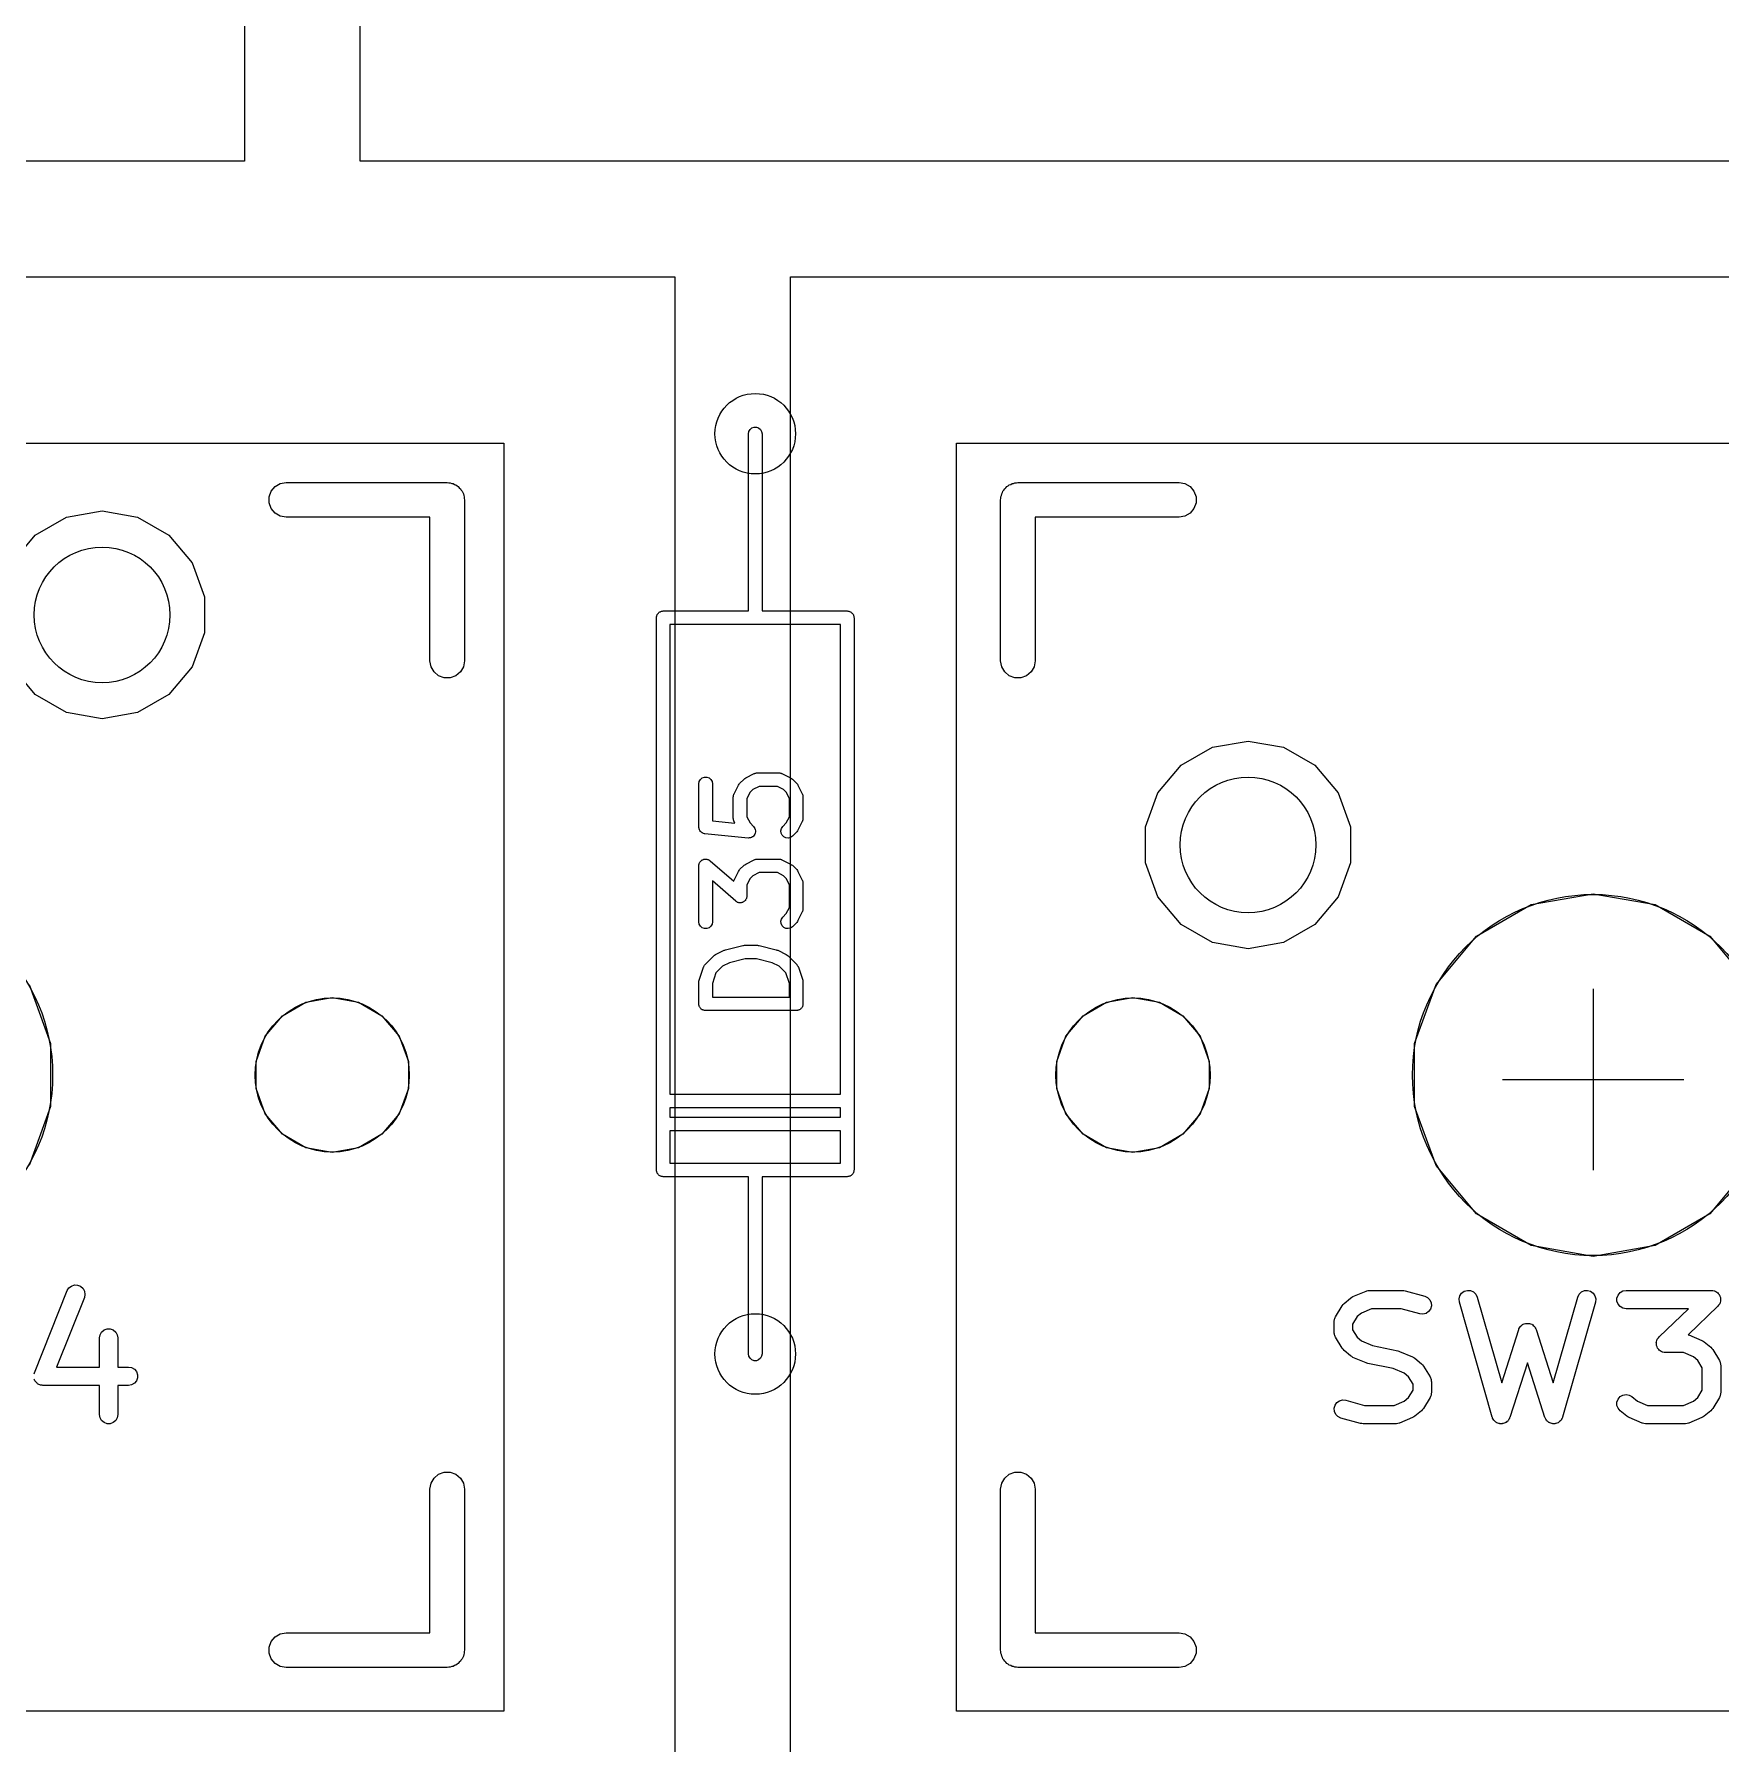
# Model space of a CAD drawing. Header units: millimetres. Extents: x 71 to 299, y 93 to 256.
# Drawn here: x 178.24 to 196.86, y 151.4 to 170.27 of the extents above; entities that cross this region are included whole.
import ezdxf

# ---------------------------------------------------------------- set-up
doc = ezdxf.new("R2010")
doc.units = ezdxf.units.MM
for name, color, linetype in [('BLACK', 7, 'Continuous'), ('PCB', 4, 'Continuous'), ('PCB_参照', 4, 'Continuous'), ('プレート', 6, 'Continuous'), ('物理キー', 7, 'Continuous')]:
    doc.layers.add(name, color=color, linetype=linetype)

# ---------------------------------------------------------------- blocks, each defined once
blk = doc.blocks.new('PCB詳細')
at = {"layer": 'BLACK'}
for p, q in [((121.925, -90.92), (121.93, -90.8943)), ((121.925, -92.19), (121.925, -90.92)), ((121.93, -90.8943), (121.943, -90.8718)), ((121.943, -90.8718), (121.962, -90.855)), ((121.962, -90.855), (121.987, -90.8461)), ((121.987, -90.8461), (122.013, -90.8461)), ((122.013, -90.8461), (122.037, -90.855)), ((122.037, -90.855), (122.057, -90.8718)), ((122.057, -90.8718), (122.07, -90.8943)), ((122.07, -90.8943), (122.075, -90.92)), ((122.075, -90.92), (122.075, -92.19)), ((116.657, -91.5547), (116.7, -91.5041)), ((116.7, -91.5041), (116.757, -91.471)), ((116.757, -91.471), (116.822, -91.4595)), ((116.822, -91.4595), (118.6, -91.4595)), ((118.6, -91.4595), (118.616, -91.4624)), ((118.616, -91.4624), (118.633, -91.4624)), ((118.633, -91.4624), (118.649, -91.4681)), ((118.649, -91.4681), (118.665, -91.471)), ((118.665, -91.471), (118.68, -91.4793)), ((118.68, -91.4793), (118.695, -91.485)), ((118.695, -91.485), (118.708, -91.4957)), ((118.708, -91.4957), (118.722, -91.5041)), ((118.722, -91.5041), (118.733, -91.5168)), ((118.733, -91.5168), (118.746, -91.5275)), ((118.746, -91.5275), (118.754, -91.542)), ((118.754, -91.542), (118.765, -91.5547)), ((124.735, -91.5547), (124.746, -91.542)), ((124.746, -91.542), (124.754, -91.5275)), ((124.754, -91.5275), (124.767, -91.5168)), ((124.767, -91.5168), (124.778, -91.5041)), ((124.778, -91.5041), (124.792, -91.4957)), ((124.792, -91.4957), (124.805, -91.485)), ((124.805, -91.485), (124.82, -91.4793)), ((124.82, -91.4793), (124.835, -91.471)), ((124.835, -91.471), (124.851, -91.4681)), ((124.851, -91.4681), (124.867, -91.4624)), ((124.867, -91.4624), (124.884, -91.4624)), ((124.884, -91.4624), (124.9, -91.4595)), ((124.9, -91.4595), (126.678, -91.4595)), ((126.678, -91.4595), (126.743, -91.471)), ((126.743, -91.471), (126.8, -91.5041)), ((126.8, -91.5041), (126.843, -91.5547)), ((116.634, -91.6169), (116.657, -91.5547)), ((116.634, -91.6831), (116.634, -91.6169)), ((116.657, -91.7452), (116.634, -91.6831)), ((118.765, -91.5547), (118.771, -91.5704)), ((118.771, -91.5704), (118.779, -91.5848)), ((118.779, -91.5848), (118.782, -91.6013)), ((118.782, -91.6013), (118.788, -91.6169)), ((118.788, -91.6169), (118.788, -91.6336)), ((118.788, -91.6336), (118.79, -91.65)), ((118.79, -91.65), (118.79, -93.428)), ((124.709, -91.65), (124.712, -91.6336)), ((124.709, -93.428), (124.709, -91.65)), ((124.712, -91.6169), (124.718, -91.6013)), ((124.712, -91.6336), (124.712, -91.6169)), ((124.718, -91.6013), (124.721, -91.5848)), ((124.721, -91.5848), (124.729, -91.5704)), ((124.729, -91.5704), (124.735, -91.5547)), ((126.843, -91.5547), (126.866, -91.6169)), ((126.866, -91.6831), (126.843, -91.7452)), ((126.866, -91.6169), (126.866, -91.6831)), ((114.052, -92.0411), (114.398, -91.8418)), ((114.398, -91.8418), (114.79, -91.7726)), ((114.79, -91.7726), (115.182, -91.8418)), ((115.182, -91.8418), (115.528, -92.0411)), ((116.7, -91.7959), (116.657, -91.7452)), ((116.757, -91.829), (116.7, -91.7959)), ((116.822, -91.8405), (116.757, -91.829)), ((118.409, -91.8405), (116.822, -91.8405)), ((118.409, -93.428), (118.409, -91.8405)), ((126.678, -91.8405), (125.09, -91.8405)), ((125.09, -91.8405), (125.09, -93.428)), ((126.743, -91.829), (126.678, -91.8405)), ((126.8, -91.7959), (126.743, -91.829)), ((126.843, -91.7452), (126.8, -91.7959)), ((113.796, -92.3463), (114.052, -92.0411)), ((115.528, -92.0411), (115.784, -92.3463)), ((121.925, -92.877), (121.925, -92.19)), ((122.075, -92.19), (122.075, -92.877)), ((115.784, -92.3463), (115.92, -92.7208)), ((115.92, -92.7208), (115.92, -93.1192)), ((120.909, -92.952), (120.91, -92.9455)), ((120.909, -99.048), (120.909, -92.952)), ((120.91, -92.939), (120.912, -92.9328)), ((120.91, -92.9455), (120.91, -92.939)), ((120.912, -92.9328), (120.914, -92.9263)), ((120.914, -92.9263), (120.917, -92.9207)), ((120.917, -92.9207), (120.919, -92.9145)), ((120.919, -92.9145), (120.923, -92.9095)), ((120.923, -92.9095), (120.927, -92.9038)), ((120.927, -92.9038), (120.932, -92.8996)), ((120.932, -92.8996), (120.936, -92.8945)), ((120.936, -92.8945), (120.941, -92.8913)), ((120.941, -92.8913), (120.947, -92.887)), ((120.947, -92.887), (120.953, -92.8848)), ((120.953, -92.8848), (120.958, -92.8815)), ((120.958, -92.8815), (120.965, -92.8804)), ((120.965, -92.8804), (120.971, -92.8781)), ((120.971, -92.8781), (120.978, -92.8781)), ((120.978, -92.8781), (120.984, -92.877)), ((120.984, -92.877), (121.925, -92.877)), ((122, -93.027), (121.059, -93.027)), ((121.059, -93.027), (121.059, -98.211)), ((122.941, -93.027), (122, -93.027)), ((122.075, -92.877), (123.016, -92.877)), ((122.941, -98.211), (122.941, -93.027)), ((123.016, -92.877), (123.022, -92.8781)), ((123.022, -92.8781), (123.029, -92.8781)), ((123.029, -92.8781), (123.035, -92.8804)), ((123.035, -92.8804), (123.042, -92.8815)), ((123.042, -92.8815), (123.047, -92.8848)), ((123.047, -92.8848), (123.053, -92.887)), ((123.053, -92.887), (123.059, -92.8913)), ((123.059, -92.8913), (123.064, -92.8945)), ((123.064, -92.8945), (123.068, -92.8996)), ((123.068, -92.8996), (123.073, -92.9038)), ((123.073, -92.9038), (123.077, -92.9095)), ((123.077, -92.9095), (123.081, -92.9145)), ((123.081, -92.9145), (123.083, -92.9207)), ((123.083, -92.9207), (123.086, -92.9263)), ((123.086, -92.9263), (123.088, -92.9328)), ((123.088, -92.9328), (123.09, -92.939)), ((123.09, -92.939), (123.09, -92.9455)), ((123.09, -92.9455), (123.091, -92.952)), ((123.091, -92.952), (123.091, -99.048)), ((115.92, -93.1192), (115.784, -93.4937)), ((118.421, -93.4932), (118.409, -93.428)), ((118.79, -93.428), (118.779, -93.4932)), ((124.721, -93.4932), (124.709, -93.428)), ((125.09, -93.428), (125.079, -93.4932)), ((114.052, -93.7989), (113.796, -93.4937)), ((115.784, -93.4937), (115.528, -93.7989)), ((118.454, -93.5505), (118.421, -93.4932)), ((118.505, -93.593), (118.454, -93.5505)), ((118.567, -93.6156), (118.505, -93.593)), ((118.633, -93.6156), (118.567, -93.6156)), ((118.695, -93.593), (118.633, -93.6156)), ((118.746, -93.5505), (118.695, -93.593)), ((118.779, -93.4932), (118.746, -93.5505)), ((124.754, -93.5505), (124.721, -93.4932)), ((124.805, -93.593), (124.754, -93.5505)), ((124.867, -93.6156), (124.805, -93.593)), ((124.933, -93.6156), (124.867, -93.6156)), ((124.995, -93.593), (124.933, -93.6156)), ((125.046, -93.5505), (124.995, -93.593)), ((125.079, -93.4932), (125.046, -93.5505)), ((114.398, -93.9982), (114.052, -93.7989)), ((115.528, -93.7989), (115.182, -93.9982)), ((114.79, -94.0674), (114.398, -93.9982)), ((115.182, -93.9982), (114.79, -94.0674)), ((127.048, -94.3818), (127.44, -94.3126)), ((127.44, -94.3126), (127.832, -94.3818)), ((126.702, -94.5811), (127.048, -94.3818)), ((127.832, -94.3818), (128.178, -94.5811)), ((121.382, -94.7601), (121.395, -94.7375)), ((121.395, -94.7375), (121.415, -94.7208)), ((121.415, -94.7208), (121.439, -94.7119)), ((121.439, -94.7119), (121.465, -94.7119)), ((121.465, -94.7119), (121.49, -94.7208)), ((121.49, -94.7208), (121.51, -94.7375)), ((121.51, -94.7375), (121.523, -94.7601)), ((121.828, -94.7803), (121.876, -94.7327)), ((121.876, -94.7327), (121.885, -94.7258)), ((121.885, -94.7258), (121.895, -94.7186)), ((121.895, -94.7186), (121.99, -94.671)), ((121.99, -94.671), (121.994, -94.6698)), ((121.994, -94.6698), (121.998, -94.6676)), ((121.998, -94.6676), (122.007, -94.6661)), ((122.007, -94.6661), (122.015, -94.6636)), ((122.015, -94.6636), (122.02, -94.6638)), ((122.02, -94.6638), (122.024, -94.6631)), ((122.024, -94.6631), (122.262, -94.6631)), ((122.262, -94.6631), (122.266, -94.6638)), ((122.266, -94.6638), (122.27, -94.6636)), ((122.27, -94.6636), (122.279, -94.6661)), ((122.279, -94.6661), (122.288, -94.6676)), ((122.288, -94.6676), (122.291, -94.6698)), ((122.291, -94.6698), (122.295, -94.671)), ((122.295, -94.671), (122.391, -94.7186)), ((122.391, -94.7186), (122.4, -94.7258)), ((122.4, -94.7258), (122.41, -94.7327)), ((122.41, -94.7327), (122.458, -94.7803)), ((126.446, -94.8863), (126.702, -94.5811)), ((128.178, -94.5811), (128.434, -94.8863)), ((121.377, -94.7857), (121.382, -94.7601)), ((121.377, -95.2619), (121.377, -94.7857)), ((121.523, -94.7601), (121.527, -94.7857)), ((121.527, -94.7857), (121.527, -95.194)), ((121.758, -94.9286), (121.759, -94.9243)), ((121.758, -95.1667), (121.758, -94.9286)), ((121.759, -94.92), (121.761, -94.9116)), ((121.759, -94.9243), (121.759, -94.92)), ((121.761, -94.9116), (121.763, -94.9029)), ((121.763, -94.9029), (121.765, -94.8992)), ((121.765, -94.8992), (121.766, -94.895)), ((121.766, -94.895), (121.814, -94.7998)), ((121.814, -94.7998), (121.821, -94.7901)), ((121.821, -94.7901), (121.828, -94.7803)), ((121.943, -94.8778), (121.908, -94.9463)), ((121.973, -94.8474), (121.943, -94.8778)), ((122.042, -94.8131), (121.973, -94.8474)), ((122.244, -94.8131), (122.042, -94.8131)), ((122.313, -94.8474), (122.244, -94.8131)), ((122.343, -94.8778), (122.313, -94.8474)), ((122.377, -94.9463), (122.343, -94.8778)), ((122.458, -94.7803), (122.465, -94.7901)), ((122.465, -94.7901), (122.472, -94.7998)), ((122.472, -94.7998), (122.519, -94.895)), ((122.519, -94.895), (122.521, -94.8992)), ((122.521, -94.8992), (122.523, -94.9029)), ((122.523, -94.9029), (122.524, -94.9116)), ((122.524, -94.9116), (122.527, -94.92)), ((122.527, -94.92), (122.527, -94.9243)), ((122.527, -94.9243), (122.527, -94.9286)), ((122.527, -94.9286), (122.527, -95.1667)), ((126.31, -95.2608), (126.446, -94.8863)), ((128.434, -94.8863), (128.57, -95.2608)), ((121.908, -94.9463), (121.908, -95.149)), ((122.377, -95.149), (122.377, -94.9463)), ((121.378, -95.2647), (121.377, -95.2619)), ((121.378, -95.2675), (121.378, -95.2647)), ((121.38, -95.2775), (121.378, -95.2675)), ((121.382, -95.2876), (121.38, -95.2775)), ((121.383, -95.29), (121.382, -95.2876)), ((121.384, -95.2928), (121.383, -95.29)), ((121.39, -95.3012), (121.384, -95.2928)), ((121.395, -95.3101), (121.39, -95.3012)), ((121.397, -95.3119), (121.395, -95.3101)), ((121.399, -95.3143), (121.397, -95.3119)), ((121.407, -95.3203), (121.399, -95.3143)), ((121.527, -95.194), (121.776, -95.2188)), ((121.759, -95.1709), (121.758, -95.1667)), ((121.759, -95.1752), (121.759, -95.1709)), ((121.761, -95.1837), (121.759, -95.1752)), ((121.763, -95.1923), (121.761, -95.1837)), ((121.765, -95.1961), (121.763, -95.1923)), ((121.766, -95.2002), (121.765, -95.1961)), ((121.776, -95.2188), (121.766, -95.2002)), ((121.908, -95.149), (121.943, -95.2175)), ((121.943, -95.2175), (121.982, -95.2565)), ((121.982, -95.2565), (121.982, -95.2569)), ((121.982, -95.2569), (121.982, -95.2572)), ((121.982, -95.2572), (121.989, -95.2676)), ((121.989, -95.2676), (121.997, -95.2778)), ((121.997, -95.2778), (121.997, -95.2783)), ((121.997, -95.2783), (121.997, -95.2787)), ((121.997, -95.2787), (122, -95.2909)), ((122, -95.2909), (122.003, -95.303)), ((122.002, -95.3165), (122.001, -95.3289)), ((122.003, -95.3039), (122.002, -95.3165)), ((122.003, -95.303), (122.003, -95.3035)), ((122.003, -95.3035), (122.003, -95.3039)), ((122.282, -95.303), (122.289, -95.2778)), ((122.285, -95.3289), (122.282, -95.303)), ((122.289, -95.2778), (122.304, -95.2565)), ((122.304, -95.2565), (122.343, -95.2175)), ((122.343, -95.2175), (122.377, -95.149)), ((122.458, -95.3149), (122.41, -95.3626)), ((122.465, -95.3051), (122.458, -95.3149)), ((122.472, -95.2954), (122.465, -95.3051)), ((122.519, -95.2002), (122.472, -95.2954)), ((122.521, -95.1961), (122.519, -95.2002)), ((122.523, -95.1923), (122.521, -95.1961)), ((122.524, -95.1837), (122.523, -95.1923)), ((122.527, -95.1752), (122.524, -95.1837)), ((122.527, -95.1667), (122.527, -95.1709)), ((122.527, -95.1709), (122.527, -95.1752)), ((126.31, -95.6592), (126.31, -95.2608)), ((128.57, -95.2608), (128.57, -95.6592)), ((121.415, -95.3269), (121.407, -95.3203)), ((121.418, -95.3278), (121.415, -95.3269)), ((121.42, -95.3295), (121.418, -95.3278)), ((121.43, -95.3323), (121.42, -95.3295)), ((121.439, -95.3358), (121.43, -95.3323)), ((121.442, -95.3358), (121.439, -95.3358)), ((121.445, -95.3365), (121.442, -95.3358)), ((121.921, -95.3842), (121.445, -95.3365)), ((121.922, -95.3841), (121.921, -95.3842)), ((121.934, -95.3831), (121.922, -95.3842)), ((121.922, -95.3842), (121.922, -95.3841)), ((121.947, -95.3822), (121.934, -95.3831)), ((121.948, -95.382), (121.947, -95.3822)), ((121.959, -95.3767), (121.948, -95.382)), ((121.948, -95.382), (121.948, -95.382)), ((121.971, -95.3715), (121.959, -95.3767)), ((121.972, -95.371), (121.971, -95.3712)), ((121.971, -95.3712), (121.971, -95.3715)), ((121.98, -95.3621), (121.972, -95.371)), ((121.989, -95.3533), (121.98, -95.3621)), ((121.99, -95.3529), (121.989, -95.3533)), ((121.995, -95.3412), (121.99, -95.3525)), ((121.99, -95.3525), (121.99, -95.3529)), ((122.001, -95.3298), (121.995, -95.3412)), ((122.001, -95.3289), (122.001, -95.3294)), ((122.001, -95.3294), (122.001, -95.3298)), ((122.296, -95.3525), (122.285, -95.3289)), ((122.314, -95.371), (122.296, -95.3525)), ((122.338, -95.382), (122.314, -95.371)), ((122.364, -95.3842), (122.338, -95.382)), ((122.389, -95.3775), (122.364, -95.3842)), ((122.41, -95.3626), (122.389, -95.3775)), ((121.377, -95.6905), (121.379, -95.6833)), ((121.377, -96.3095), (121.377, -95.6905)), ((121.379, -95.6759), (121.381, -95.6705)), ((121.379, -95.6833), (121.379, -95.6759)), ((121.381, -95.6705), (121.382, -95.6648)), ((121.382, -95.6648), (121.386, -95.6585)), ((121.386, -95.6585), (121.388, -95.6516)), ((121.388, -95.6516), (121.392, -95.6473)), ((121.392, -95.6473), (121.395, -95.6423)), ((121.395, -95.6423), (121.401, -95.6376)), ((121.401, -95.6376), (121.405, -95.632)), ((121.405, -95.632), (121.41, -95.6292)), ((121.41, -95.6292), (121.415, -95.6255)), ((121.415, -95.6255), (121.422, -95.623)), ((121.422, -95.623), (121.428, -95.6195)), ((121.428, -95.6195), (121.434, -95.6186)), ((121.434, -95.6186), (121.439, -95.6166)), ((121.439, -95.6166), (121.447, -95.6166)), ((121.447, -95.6166), (121.454, -95.6155)), ((121.454, -95.6155), (121.46, -95.6166)), ((121.46, -95.6166), (121.465, -95.6166)), ((121.465, -95.6166), (121.472, -95.6191)), ((121.472, -95.6191), (121.479, -95.6205)), ((121.479, -95.6205), (121.484, -95.6235)), ((121.484, -95.6235), (121.49, -95.6255)), ((121.49, -95.6255), (121.495, -95.6302)), ((121.495, -95.6302), (121.502, -95.634)), ((121.502, -95.634), (121.762, -95.8615)), ((121.828, -95.7327), (121.876, -95.6851)), ((121.876, -95.6851), (121.885, -95.6782)), ((121.885, -95.6782), (121.895, -95.671)), ((121.895, -95.671), (121.99, -95.6234)), ((121.99, -95.6234), (121.994, -95.6222)), ((121.994, -95.6222), (121.998, -95.62)), ((121.998, -95.62), (122.007, -95.6185)), ((122.007, -95.6185), (122.015, -95.616)), ((122.015, -95.616), (122.02, -95.6162)), ((122.02, -95.6162), (122.024, -95.6155)), ((122.024, -95.6155), (122.262, -95.6155)), ((122.262, -95.6155), (122.266, -95.6162)), ((122.266, -95.6162), (122.27, -95.616)), ((122.27, -95.616), (122.279, -95.6185)), ((122.279, -95.6185), (122.288, -95.62)), ((122.288, -95.62), (122.291, -95.6222)), ((122.291, -95.6222), (122.295, -95.6234)), ((122.295, -95.6234), (122.391, -95.671)), ((122.391, -95.671), (122.4, -95.6782)), ((122.4, -95.6782), (122.41, -95.6851)), ((122.41, -95.6851), (122.458, -95.7327)), ((126.446, -96.0337), (126.31, -95.6592)), ((128.57, -95.6592), (128.434, -96.0337)), ((121.784, -96.0803), (121.527, -95.8558)), ((121.527, -95.8558), (121.527, -96.3095)), ((121.762, -95.8615), (121.763, -95.8553)), ((121.763, -95.8553), (121.765, -95.8516)), ((121.765, -95.8516), (121.766, -95.8474)), ((121.766, -95.8474), (121.814, -95.7522)), ((121.814, -95.7522), (121.821, -95.7425)), ((121.821, -95.7425), (121.828, -95.7327)), ((121.943, -95.8301), (121.908, -95.8987)), ((121.973, -95.7997), (121.943, -95.8301)), ((122.042, -95.7655), (121.973, -95.7997)), ((122.244, -95.7655), (122.042, -95.7655)), ((122.313, -95.7997), (122.244, -95.7655)), ((122.343, -95.8301), (122.313, -95.7997)), ((122.377, -95.8987), (122.343, -95.8301)), ((122.458, -95.7327), (122.465, -95.7425)), ((122.465, -95.7425), (122.472, -95.7522)), ((122.472, -95.7522), (122.519, -95.8474)), ((122.519, -95.8474), (122.521, -95.8516)), ((122.521, -95.8516), (122.523, -95.8553)), ((122.523, -95.8553), (122.524, -95.864)), ((122.524, -95.864), (122.527, -95.8724)), ((122.527, -95.8724), (122.527, -95.8767)), ((122.527, -95.8767), (122.527, -95.881)), ((122.527, -95.881), (122.527, -96.1667)), ((121.891, -96.072), (121.885, -96.0767)), ((121.894, -96.067), (121.891, -96.072)), ((121.897, -96.0626), (121.894, -96.067)), ((121.9, -96.0558), (121.897, -96.0626)), ((121.904, -96.0495), (121.9, -96.0558)), ((121.905, -96.0438), (121.904, -96.0495)), ((121.907, -96.0384), (121.905, -96.0438)), ((121.908, -96.0238), (121.907, -96.031)), ((121.907, -96.031), (121.907, -96.0384)), ((121.908, -95.8987), (121.908, -96.0238)), ((122.377, -96.149), (122.377, -95.8987)), ((126.702, -96.3389), (126.446, -96.0337)), ((128.434, -96.0337), (128.178, -96.3389)), ((130.565, -96.1192), (131.25, -95.9985)), ((131.25, -95.9985), (131.935, -96.1192)), ((121.79, -96.084), (121.784, -96.0803)), ((121.796, -96.0888), (121.79, -96.084)), ((121.801, -96.0907), (121.796, -96.0888)), ((121.806, -96.0937), (121.801, -96.0907)), ((121.813, -96.0952), (121.806, -96.0937)), ((121.82, -96.0977), (121.813, -96.0952)), ((121.826, -96.0977), (121.82, -96.0977)), ((121.832, -96.0988), (121.826, -96.0977)), ((121.839, -96.0977), (121.832, -96.0988)), ((121.846, -96.0977), (121.839, -96.0977)), ((121.852, -96.0957), (121.846, -96.0977)), ((121.858, -96.0948), (121.852, -96.0957)), ((121.864, -96.0913), (121.858, -96.0948)), ((121.871, -96.0888), (121.864, -96.0913)), ((121.875, -96.085), (121.871, -96.0888)), ((121.88, -96.0823), (121.875, -96.085)), ((121.885, -96.0767), (121.88, -96.0823)), ((122.289, -96.2778), (122.304, -96.2565)), ((122.304, -96.2565), (122.343, -96.2175)), ((122.343, -96.2175), (122.377, -96.149)), ((122.519, -96.2002), (122.472, -96.2954)), ((122.521, -96.1961), (122.519, -96.2002)), ((122.523, -96.1923), (122.521, -96.1961)), ((122.524, -96.1837), (122.523, -96.1923)), ((122.527, -96.1752), (122.524, -96.1837)), ((122.527, -96.1667), (122.527, -96.1709)), ((122.527, -96.1709), (122.527, -96.1752)), ((129.963, -96.4667), (130.565, -96.1192)), ((131.935, -96.1192), (132.537, -96.4667)), ((121.382, -96.3352), (121.377, -96.3095)), ((121.395, -96.3577), (121.382, -96.3352)), ((121.415, -96.3745), (121.395, -96.3577)), ((121.439, -96.3834), (121.415, -96.3745)), ((121.465, -96.3834), (121.439, -96.3834)), ((121.49, -96.3745), (121.465, -96.3834)), ((121.51, -96.3577), (121.49, -96.3745)), ((121.523, -96.3352), (121.51, -96.3577)), ((121.527, -96.3095), (121.523, -96.3352)), ((122.282, -96.303), (122.289, -96.2778)), ((122.285, -96.3289), (122.282, -96.303)), ((122.296, -96.3525), (122.285, -96.3289)), ((122.314, -96.371), (122.296, -96.3525)), ((122.338, -96.382), (122.314, -96.371)), ((122.364, -96.3842), (122.338, -96.382)), ((122.389, -96.3775), (122.364, -96.3842)), ((122.41, -96.3626), (122.389, -96.3775)), ((122.458, -96.3149), (122.41, -96.3626)), ((122.465, -96.3051), (122.458, -96.3149)), ((122.472, -96.2954), (122.465, -96.3051)), ((127.048, -96.5382), (126.702, -96.3389)), ((128.178, -96.3389), (127.832, -96.5382)), ((121.562, -96.671), (121.657, -96.6234)), ((121.657, -96.6234), (121.665, -96.6211)), ((121.665, -96.6211), (121.672, -96.6177)), ((121.672, -96.6177), (121.863, -96.5701)), ((121.863, -96.5701), (121.872, -96.5694)), ((121.872, -96.5694), (121.881, -96.5679)), ((121.881, -96.5679), (122.024, -96.5679)), ((122.024, -96.5679), (122.033, -96.5694)), ((122.033, -96.5694), (122.042, -96.5701)), ((122.042, -96.5701), (122.232, -96.6177)), ((122.232, -96.6177), (122.24, -96.6211)), ((122.24, -96.6211), (122.248, -96.6234)), ((122.248, -96.6234), (122.343, -96.671)), ((127.44, -96.6074), (127.048, -96.5382)), ((127.832, -96.5382), (127.44, -96.6074)), ((129.517, -96.9992), (129.963, -96.4667)), ((132.537, -96.4667), (132.983, -96.9992)), ((121.381, -96.9525), (121.429, -96.8096)), ((121.429, -96.8096), (121.431, -96.8058)), ((121.431, -96.8058), (121.432, -96.8016)), ((121.432, -96.8016), (121.437, -96.7944)), ((121.437, -96.7944), (121.441, -96.7867)), ((121.441, -96.7867), (121.444, -96.7838)), ((121.444, -96.7838), (121.447, -96.7803)), ((121.447, -96.7803), (121.542, -96.6851)), ((121.542, -96.6851), (121.552, -96.6782)), ((121.552, -96.6782), (121.562, -96.671)), ((121.64, -96.7997), (121.566, -96.8738)), ((121.717, -96.7612), (121.64, -96.7997)), ((121.89, -96.7179), (121.717, -96.7612)), ((122.015, -96.7179), (121.89, -96.7179)), ((122.188, -96.7612), (122.015, -96.7179)), ((122.265, -96.7997), (122.188, -96.7612)), ((122.339, -96.8738), (122.265, -96.7997)), ((122.343, -96.671), (122.353, -96.6782)), ((122.353, -96.6782), (122.363, -96.6851)), ((122.363, -96.6851), (122.458, -96.7803)), ((122.458, -96.7803), (122.46, -96.7838)), ((122.46, -96.7838), (122.464, -96.7867)), ((122.464, -96.7867), (122.468, -96.7944)), ((122.468, -96.7944), (122.473, -96.8016)), ((122.473, -96.8016), (122.474, -96.8058)), ((122.474, -96.8058), (122.476, -96.8096)), ((122.476, -96.8096), (122.524, -96.9525)), ((113.983, -96.9992), (114.221, -97.6524)), ((121.377, -96.9762), (121.379, -96.9643)), ((121.377, -97.2143), (121.377, -96.9762)), ((121.379, -96.9643), (121.381, -96.9525)), ((121.566, -96.8738), (121.527, -96.9884)), ((121.527, -96.9884), (121.527, -97.1393)), ((122.377, -96.9884), (122.339, -96.8738)), ((122.377, -97.1393), (122.377, -96.9884)), ((122.524, -96.9525), (122.525, -96.9643)), ((122.525, -96.9643), (122.527, -96.9762)), ((122.527, -96.9762), (122.527, -97.2143)), ((129.279, -97.6524), (129.517, -96.9992)), ((116.781, -97.3457), (117.038, -97.1974)), ((117.038, -97.1974), (117.33, -97.1458)), ((117.33, -97.1458), (117.622, -97.1974)), ((117.622, -97.1974), (117.879, -97.3457)), ((121.527, -97.1393), (122.377, -97.1393)), ((125.621, -97.3457), (125.878, -97.1974)), ((125.878, -97.1974), (126.17, -97.1458)), ((126.17, -97.1458), (126.462, -97.1974)), ((126.462, -97.1974), (126.719, -97.3457)), ((116.59, -97.5729), (116.781, -97.3457)), ((117.879, -97.3457), (118.07, -97.5729)), ((121.379, -97.2207), (121.377, -97.2143)), ((121.379, -97.2273), (121.379, -97.2207)), ((121.381, -97.2335), (121.379, -97.2273)), ((121.382, -97.2399), (121.381, -97.2335)), ((121.385, -97.2456), (121.382, -97.2399)), ((121.387, -97.2518), (121.385, -97.2456)), ((121.392, -97.2568), (121.387, -97.2518)), ((121.395, -97.2625), (121.392, -97.2568)), ((121.4, -97.2667), (121.395, -97.2625)), ((121.404, -97.2717), (121.4, -97.2667)), ((121.41, -97.275), (121.404, -97.2717)), ((121.415, -97.2792), (121.41, -97.275)), ((121.421, -97.2815), (121.415, -97.2792)), ((121.427, -97.2848), (121.421, -97.2815)), ((121.433, -97.2859), (121.427, -97.2848)), ((121.439, -97.2881), (121.433, -97.2859)), ((121.446, -97.2881), (121.439, -97.2881)), ((121.452, -97.2893), (121.446, -97.2881)), ((122.452, -97.2893), (121.452, -97.2893)), ((122.459, -97.2881), (122.452, -97.2893)), ((122.465, -97.2881), (122.459, -97.2881)), ((122.472, -97.2859), (122.465, -97.2881)), ((122.478, -97.2848), (122.472, -97.2859)), ((122.484, -97.2815), (122.478, -97.2848)), ((122.49, -97.2792), (122.484, -97.2815)), ((122.495, -97.275), (122.49, -97.2792)), ((122.501, -97.2717), (122.495, -97.275)), ((122.505, -97.2667), (122.501, -97.2717)), ((122.51, -97.2625), (122.505, -97.2667)), ((122.513, -97.2568), (122.51, -97.2625)), ((122.517, -97.2518), (122.513, -97.2568)), ((122.52, -97.2456), (122.517, -97.2518)), ((122.523, -97.2399), (122.52, -97.2456)), ((122.524, -97.2335), (122.523, -97.2399)), ((122.526, -97.2273), (122.524, -97.2335)), ((122.527, -97.2143), (122.526, -97.2207)), ((122.526, -97.2207), (122.526, -97.2273)), ((125.43, -97.5729), (125.621, -97.3457)), ((126.719, -97.3457), (126.91, -97.5729)), ((116.489, -97.8517), (116.59, -97.5729)), ((118.07, -97.5729), (118.171, -97.8517)), ((125.329, -97.8517), (125.43, -97.5729)), ((126.91, -97.5729), (127.011, -97.8517)), ((114.221, -97.6524), (114.221, -98.3476)), ((129.279, -98.3476), (129.279, -97.6524)), ((116.489, -98.1483), (116.489, -97.8517)), ((118.171, -97.8517), (118.171, -98.1483)), ((125.329, -98.1483), (125.329, -97.8517)), ((127.011, -97.8517), (127.011, -98.1483)), ((116.59, -98.4271), (116.489, -98.1483)), ((118.171, -98.1483), (118.07, -98.4271)), ((125.43, -98.4271), (125.329, -98.1483)), ((127.011, -98.1483), (126.91, -98.4271)), ((121.059, -98.211), (122.941, -98.211)), ((114.221, -98.3476), (113.983, -99.0008)), ((116.781, -98.6543), (116.59, -98.4271)), ((118.07, -98.4271), (117.879, -98.6543)), ((121.059, -98.361), (121.059, -98.465)), ((122.941, -98.361), (121.059, -98.361)), ((121.059, -98.465), (122.941, -98.465)), ((122.941, -98.465), (122.941, -98.361)), ((125.621, -98.6543), (125.43, -98.4271)), ((126.91, -98.4271), (126.719, -98.6543)), ((129.517, -99.0008), (129.279, -98.3476)), ((117.038, -98.8026), (116.781, -98.6543)), ((117.879, -98.6543), (117.622, -98.8026)), ((122.941, -98.615), (121.059, -98.615)), ((121.059, -98.615), (121.059, -98.973)), ((122.941, -98.973), (122.941, -98.615)), ((125.878, -98.8026), (125.621, -98.6543)), ((126.719, -98.6543), (126.462, -98.8026)), ((117.33, -98.8541), (117.038, -98.8026)), ((117.622, -98.8026), (117.33, -98.8541)), ((126.17, -98.8541), (125.878, -98.8026)), ((126.462, -98.8026), (126.17, -98.8541)), ((120.91, -99.0545), (120.909, -99.048)), ((120.91, -99.061), (120.91, -99.0545)), ((120.912, -99.0672), (120.91, -99.061)), ((120.914, -99.0737), (120.912, -99.0672)), ((120.917, -99.0793), (120.914, -99.0737)), ((120.919, -99.0855), (120.917, -99.0793)), ((120.923, -99.0905), (120.919, -99.0855)), ((120.927, -99.0962), (120.923, -99.0905)), ((121.059, -98.973), (122, -98.973)), ((122, -98.973), (122.941, -98.973)), ((123.077, -99.0905), (123.073, -99.0962)), ((123.081, -99.0855), (123.077, -99.0905)), ((123.083, -99.0793), (123.081, -99.0855)), ((123.086, -99.0737), (123.083, -99.0793)), ((123.088, -99.0672), (123.086, -99.0737)), ((123.09, -99.061), (123.088, -99.0672)), ((123.091, -99.048), (123.09, -99.0545)), ((123.09, -99.0545), (123.09, -99.061)), ((129.963, -99.5332), (129.517, -99.0008)), ((132.983, -99.0008), (132.537, -99.5332)), ((120.932, -99.1004), (120.927, -99.0962)), ((120.936, -99.1055), (120.932, -99.1004)), ((120.941, -99.1087), (120.936, -99.1055)), ((120.947, -99.113), (120.941, -99.1087)), ((120.953, -99.1152), (120.947, -99.113)), ((120.958, -99.1185), (120.953, -99.1152)), ((120.965, -99.1196), (120.958, -99.1185)), ((120.971, -99.1219), (120.965, -99.1196)), ((120.978, -99.1219), (120.971, -99.1219)), ((120.984, -99.123), (120.978, -99.1219)), ((121.925, -99.123), (120.984, -99.123)), ((121.925, -99.81), (121.925, -99.123)), ((123.016, -99.123), (122.075, -99.123)), ((122.075, -99.123), (122.075, -99.81)), ((123.022, -99.1219), (123.016, -99.123)), ((123.029, -99.1219), (123.022, -99.1219)), ((123.035, -99.1196), (123.029, -99.1219)), ((123.042, -99.1185), (123.035, -99.1196)), ((123.047, -99.1152), (123.042, -99.1185)), ((123.053, -99.113), (123.047, -99.1152)), ((123.059, -99.1087), (123.053, -99.113)), ((123.064, -99.1055), (123.059, -99.1087)), ((123.068, -99.1004), (123.064, -99.1055)), ((123.073, -99.0962), (123.068, -99.1004)), ((130.565, -99.8808), (129.963, -99.5332)), ((132.537, -99.5332), (131.935, -99.8808)), ((121.925, -101.08), (121.925, -99.81)), ((122.075, -99.81), (122.075, -101.08)), ((131.25, -100.002), (130.565, -99.8808)), ((131.935, -99.8808), (131.25, -100.002)), ((114.043, -101.288), (114.405, -100.381)), ((114.405, -100.381), (114.424, -100.351)), ((114.424, -100.351), (114.452, -100.33)), ((114.452, -100.33), (114.485, -100.318)), ((114.485, -100.318), (114.52, -100.32)), ((114.52, -100.32), (114.553, -100.333)), ((114.553, -100.333), (114.58, -100.356)), ((114.58, -100.356), (114.596, -100.387)), ((114.596, -100.387), (114.601, -100.422)), ((128.598, -100.446), (128.743, -100.386)), ((128.743, -100.386), (128.746, -100.385)), ((128.746, -100.385), (128.748, -100.384)), ((128.748, -100.384), (128.763, -100.381)), ((128.763, -100.381), (128.778, -100.378)), ((128.778, -100.378), (128.78, -100.378)), ((128.78, -100.378), (128.783, -100.378)), ((128.783, -100.378), (129.145, -100.378)), ((129.145, -100.378), (129.159, -100.38)), ((129.159, -100.38), (129.173, -100.382)), ((129.173, -100.382), (129.39, -100.442)), ((129.778, -100.438), (129.798, -100.409)), ((129.798, -100.409), (129.827, -100.388)), ((129.827, -100.388), (129.861, -100.378)), ((129.861, -100.378), (129.896, -100.381)), ((129.896, -100.381), (129.928, -100.395)), ((129.928, -100.395), (129.953, -100.42)), ((131.095, -100.42), (131.121, -100.395)), ((131.121, -100.395), (131.153, -100.381)), ((131.153, -100.381), (131.188, -100.378)), ((131.188, -100.378), (131.222, -100.388)), ((131.222, -100.388), (131.25, -100.409)), ((131.25, -100.409), (131.27, -100.438)), ((131.525, -100.429), (131.548, -100.402)), ((131.548, -100.402), (131.578, -100.384)), ((131.578, -100.384), (131.613, -100.378)), ((131.613, -100.378), (132.556, -100.378)), ((132.556, -100.378), (132.571, -100.38)), ((132.571, -100.38), (132.585, -100.382)), ((132.585, -100.382), (132.588, -100.383)), ((132.588, -100.383), (132.591, -100.384)), ((132.591, -100.384), (132.604, -100.391)), ((132.604, -100.391), (132.617, -100.398)), ((132.617, -100.398), (132.619, -100.4)), ((132.619, -100.4), (132.622, -100.402)), ((132.622, -100.402), (132.631, -100.413)), ((132.631, -100.413), (132.641, -100.423)), ((114.594, -100.457), (114.287, -101.225)), ((114.601, -100.422), (114.594, -100.457)), ((128.405, -100.669), (128.478, -100.548)), ((128.478, -100.548), (128.489, -100.535)), ((128.489, -100.535), (128.5, -100.522)), ((128.5, -100.522), (128.572, -100.462)), ((128.572, -100.462), (128.586, -100.454)), ((128.586, -100.454), (128.598, -100.446)), ((128.803, -100.581), (128.691, -100.628)), ((129.132, -100.581), (128.803, -100.581)), ((129.336, -100.638), (129.132, -100.581)), ((129.39, -100.442), (129.422, -100.457)), ((129.422, -100.457), (129.447, -100.482)), ((129.455, -100.584), (129.434, -100.612)), ((129.447, -100.482), (129.462, -100.515)), ((129.464, -100.55), (129.455, -100.584)), ((129.462, -100.515), (129.464, -100.55)), ((129.77, -100.472), (129.778, -100.438)), ((129.773, -100.507), (129.77, -100.472)), ((130.136, -101.777), (129.773, -100.507)), ((129.953, -100.42), (129.969, -100.452)), ((129.969, -100.452), (130.24, -101.399)), ((130.809, -101.399), (131.08, -100.452)), ((131.275, -100.507), (130.912, -101.777)), ((131.08, -100.452), (131.095, -100.42)), ((131.27, -100.438), (131.279, -100.472)), ((131.279, -100.472), (131.275, -100.507)), ((131.513, -100.462), (131.525, -100.429)), ((131.513, -100.497), (131.513, -100.462)), ((131.525, -100.53), (131.513, -100.497)), ((131.548, -100.557), (131.525, -100.53)), ((131.578, -100.575), (131.548, -100.557)), ((131.613, -100.581), (131.578, -100.575)), ((132.302, -100.581), (131.613, -100.581)), ((131.978, -100.89), (132.302, -100.581)), ((132.626, -100.553), (132.297, -100.867)), ((132.635, -100.541), (132.626, -100.553)), ((132.644, -100.53), (132.635, -100.541)), ((132.641, -100.423), (132.642, -100.426)), ((132.642, -100.426), (132.644, -100.429)), ((132.644, -100.429), (132.649, -100.442)), ((132.645, -100.527), (132.644, -100.53)), ((132.647, -100.525), (132.645, -100.527)), ((132.651, -100.511), (132.647, -100.525)), ((132.649, -100.442), (132.655, -100.456)), ((132.656, -100.497), (132.651, -100.511)), ((132.655, -100.456), (132.655, -100.459)), ((132.655, -100.459), (132.656, -100.462)), ((132.656, -100.462), (132.656, -100.476)), ((132.656, -100.476), (132.657, -100.491)), ((132.657, -100.491), (132.656, -100.494)), ((132.656, -100.494), (132.656, -100.497)), ((128.391, -100.721), (128.392, -100.712)), ((128.391, -100.842), (128.391, -100.721)), ((128.392, -100.712), (128.393, -100.702)), ((128.393, -100.702), (128.395, -100.695)), ((128.395, -100.695), (128.397, -100.687)), ((128.397, -100.687), (128.402, -100.678)), ((128.402, -100.678), (128.405, -100.669)), ((128.643, -100.668), (128.594, -100.75)), ((128.594, -100.75), (128.594, -100.814)), ((128.691, -100.628), (128.643, -100.668)), ((129.371, -100.641), (129.336, -100.638)), ((129.405, -100.632), (129.371, -100.641)), ((129.434, -100.612), (129.405, -100.632)), ((130.438, -100.792), (130.444, -100.78)), ((130.444, -100.78), (130.447, -100.777)), ((130.447, -100.777), (130.449, -100.774)), ((130.449, -100.774), (130.46, -100.766)), ((130.46, -100.766), (130.47, -100.756)), ((130.47, -100.756), (130.474, -100.755)), ((130.474, -100.755), (130.477, -100.752)), ((130.477, -100.752), (130.49, -100.748)), ((130.49, -100.748), (130.503, -100.743)), ((130.503, -100.743), (130.507, -100.743)), ((130.507, -100.743), (130.511, -100.742)), ((130.511, -100.742), (130.524, -100.742)), ((130.524, -100.742), (130.538, -100.742)), ((130.538, -100.742), (130.542, -100.743)), ((130.542, -100.743), (130.546, -100.743)), ((130.546, -100.743), (130.559, -100.748)), ((130.559, -100.748), (130.572, -100.752)), ((130.572, -100.752), (130.575, -100.755)), ((130.575, -100.755), (130.579, -100.756)), ((130.579, -100.756), (130.589, -100.766)), ((130.589, -100.766), (130.599, -100.774)), ((130.599, -100.774), (130.602, -100.777)), ((130.602, -100.777), (130.605, -100.78)), ((130.605, -100.78), (130.611, -100.792)), ((114.761, -100.903), (114.767, -100.868)), ((114.761, -101.225), (114.761, -100.903)), ((114.767, -100.868), (114.785, -100.838)), ((114.785, -100.838), (114.812, -100.815)), ((114.812, -100.815), (114.845, -100.803)), ((114.845, -100.803), (114.88, -100.803)), ((114.88, -100.803), (114.913, -100.815)), ((114.913, -100.815), (114.94, -100.838)), ((114.94, -100.838), (114.958, -100.868)), ((114.958, -100.868), (114.964, -100.903)), ((114.964, -100.903), (114.964, -101.225)), ((128.392, -100.852), (128.391, -100.842)), ((128.393, -100.862), (128.392, -100.852)), ((128.395, -100.869), (128.393, -100.862)), ((128.397, -100.877), (128.395, -100.869)), ((128.402, -100.886), (128.397, -100.877)), ((128.405, -100.895), (128.402, -100.886)), ((128.478, -101.016), (128.405, -100.895)), ((128.594, -100.814), (128.643, -100.896)), ((128.643, -100.896), (128.691, -100.936)), ((128.691, -100.936), (128.813, -100.987)), ((130.24, -101.399), (130.428, -100.811)), ((130.428, -100.811), (130.429, -100.808)), ((130.429, -100.808), (130.43, -100.804)), ((130.43, -100.804), (130.438, -100.792)), ((130.611, -100.792), (130.618, -100.804)), ((130.618, -100.804), (130.619, -100.808)), ((130.619, -100.808), (130.621, -100.811)), ((130.621, -100.811), (130.809, -101.399)), ((131.947, -100.952), (131.948, -100.949)), ((131.948, -100.966), (131.947, -100.952)), ((131.948, -100.946), (131.953, -100.932)), ((131.948, -100.949), (131.948, -100.946)), ((131.948, -100.981), (131.948, -100.966)), ((131.953, -100.932), (131.957, -100.918)), ((131.957, -100.918), (131.959, -100.916)), ((131.959, -100.916), (131.96, -100.913)), ((131.96, -100.913), (131.97, -100.901)), ((131.97, -100.901), (131.978, -100.89)), ((132.297, -100.867), (132.301, -100.868)), ((132.301, -100.868), (132.303, -100.869)), ((132.303, -100.869), (132.305, -100.87)), ((132.305, -100.87), (132.45, -100.93)), ((132.45, -100.93), (132.463, -100.938)), ((132.463, -100.938), (132.476, -100.946)), ((132.476, -100.946), (132.549, -101.006)), ((121.93, -101.106), (121.925, -101.08)), ((121.943, -101.128), (121.93, -101.106)), ((121.962, -101.145), (121.943, -101.128)), ((121.987, -101.154), (121.962, -101.145)), ((122.013, -101.154), (121.987, -101.154)), ((122.037, -101.145), (122.013, -101.154)), ((122.057, -101.128), (122.037, -101.145)), ((122.07, -101.106), (122.057, -101.128)), ((122.075, -101.08), (122.07, -101.106)), ((128.489, -101.028), (128.478, -101.016)), ((128.5, -101.041), (128.489, -101.028)), ((128.572, -101.102), (128.5, -101.041)), ((128.586, -101.109), (128.572, -101.102)), ((128.598, -101.118), (128.586, -101.109)), ((128.743, -101.178), (128.598, -101.118)), ((128.813, -100.987), (129.094, -101.045)), ((129.094, -101.045), (129.103, -101.049)), ((129.103, -101.049), (129.112, -101.051)), ((129.112, -101.051), (129.257, -101.111)), ((129.257, -101.111), (129.27, -101.12)), ((129.27, -101.12), (129.283, -101.127)), ((129.283, -101.127), (129.356, -101.188)), ((131.949, -100.984), (131.948, -100.981)), ((131.95, -100.987), (131.949, -100.984)), ((131.955, -101.001), (131.95, -100.987)), ((131.96, -101.014), (131.955, -101.001)), ((131.962, -101.017), (131.96, -101.014)), ((131.964, -101.02), (131.962, -101.017)), ((131.974, -101.03), (131.964, -101.02)), ((131.983, -101.041), (131.974, -101.03)), ((131.986, -101.043), (131.983, -101.041)), ((131.988, -101.045), (131.986, -101.043)), ((132.001, -101.052), (131.988, -101.045)), ((132.014, -101.059), (132.001, -101.052)), ((132.017, -101.059), (132.014, -101.059)), ((132.02, -101.061), (132.017, -101.059)), ((132.034, -101.062), (132.02, -101.061)), ((132.048, -101.065), (132.034, -101.062)), ((132.246, -101.065), (132.048, -101.065)), ((132.358, -101.112), (132.246, -101.065)), ((132.405, -101.151), (132.358, -101.112)), ((132.455, -101.233), (132.405, -101.151)), ((132.549, -101.006), (132.56, -101.019)), ((132.56, -101.019), (132.571, -101.032)), ((132.571, -101.032), (132.643, -101.153)), ((132.643, -101.153), (132.647, -101.162)), ((132.647, -101.162), (132.652, -101.17)), ((114.04, -101.299), (114.043, -101.288)), ((114.287, -101.225), (114.761, -101.225)), ((114.964, -101.225), (115.08, -101.225)), ((115.08, -101.225), (115.115, -101.231)), ((115.115, -101.231), (115.146, -101.248)), ((115.146, -101.248), (115.168, -101.275)), ((115.168, -101.275), (115.18, -101.309)), ((115.18, -101.344), (115.168, -101.377)), ((115.18, -101.309), (115.18, -101.344)), ((128.753, -101.18), (128.743, -101.178)), ((128.762, -101.184), (128.753, -101.18)), ((129.043, -101.242), (128.762, -101.184)), ((129.165, -101.293), (129.043, -101.242)), ((129.212, -101.333), (129.165, -101.293)), ((129.262, -101.415), (129.212, -101.333)), ((129.356, -101.188), (129.367, -101.201)), ((129.367, -101.201), (129.378, -101.213)), ((129.378, -101.213), (129.45, -101.334)), ((129.45, -101.334), (129.454, -101.343)), ((129.454, -101.343), (129.459, -101.352)), ((129.459, -101.352), (129.46, -101.36)), ((130.524, -101.176), (130.331, -101.78)), ((130.718, -101.78), (130.524, -101.176)), ((132.455, -101.479), (132.455, -101.233)), ((132.652, -101.17), (132.653, -101.178)), ((132.653, -101.178), (132.656, -101.186)), ((132.656, -101.186), (132.656, -101.196)), ((132.656, -101.196), (132.658, -101.205)), ((132.658, -101.205), (132.658, -101.508)), ((114.045, -101.367), (114.04, -101.358)), ((114.049, -101.377), (114.045, -101.367)), ((114.054, -101.383), (114.049, -101.377)), ((114.057, -101.389), (114.054, -101.383)), ((114.065, -101.396), (114.057, -101.389)), ((114.072, -101.404), (114.065, -101.396)), ((114.078, -101.408), (114.072, -101.404)), ((114.083, -101.413), (114.078, -101.408)), ((114.093, -101.416), (114.083, -101.413)), ((114.102, -101.422), (114.093, -101.416)), ((114.109, -101.423), (114.102, -101.422)), ((114.116, -101.426), (114.109, -101.423)), ((114.127, -101.426), (114.116, -101.426)), ((114.137, -101.428), (114.127, -101.426)), ((114.761, -101.428), (114.137, -101.428)), ((114.761, -101.75), (114.761, -101.428)), ((115.08, -101.428), (114.964, -101.428)), ((114.964, -101.428), (114.964, -101.75)), ((115.115, -101.422), (115.08, -101.428)), ((115.146, -101.404), (115.115, -101.422)), ((115.168, -101.377), (115.146, -101.404)), ((129.212, -101.562), (129.262, -101.479)), ((129.262, -101.479), (129.262, -101.415)), ((129.459, -101.542), (129.454, -101.551)), ((129.46, -101.534), (129.459, -101.542)), ((129.46, -101.36), (129.463, -101.367)), ((129.463, -101.527), (129.46, -101.534)), ((129.463, -101.367), (129.463, -101.377)), ((129.463, -101.377), (129.465, -101.387)), ((129.465, -101.508), (129.463, -101.517)), ((129.463, -101.517), (129.463, -101.527)), ((129.465, -101.387), (129.465, -101.508)), ((131.547, -101.551), (131.578, -101.533)), ((131.578, -101.533), (131.613, -101.527)), ((131.613, -101.527), (131.647, -101.533)), ((131.647, -101.533), (131.678, -101.551)), ((132.405, -101.562), (132.455, -101.479)), ((132.652, -101.542), (132.647, -101.551)), ((132.653, -101.534), (132.652, -101.542)), ((132.656, -101.527), (132.653, -101.534)), ((132.658, -101.508), (132.656, -101.517)), ((132.656, -101.517), (132.656, -101.527)), ((128.391, -101.679), (128.401, -101.645)), ((128.394, -101.714), (128.391, -101.679)), ((128.409, -101.747), (128.394, -101.714)), ((128.401, -101.645), (128.421, -101.617)), ((128.421, -101.617), (128.45, -101.597)), ((128.45, -101.597), (128.484, -101.588)), ((128.484, -101.588), (128.519, -101.591)), ((128.519, -101.591), (128.724, -101.648)), ((128.724, -101.648), (129.053, -101.648)), ((129.053, -101.648), (129.165, -101.601)), ((129.165, -101.601), (129.212, -101.562)), ((129.356, -101.707), (129.283, -101.767)), ((129.367, -101.694), (129.356, -101.707)), ((129.378, -101.681), (129.367, -101.694)), ((129.45, -101.56), (129.378, -101.681)), ((129.454, -101.551), (129.45, -101.56)), ((131.513, -101.611), (131.525, -101.578)), ((131.513, -101.647), (131.513, -101.611)), ((131.525, -101.68), (131.513, -101.647)), ((131.525, -101.578), (131.547, -101.551)), ((131.548, -101.707), (131.525, -101.68)), ((131.62, -101.767), (131.548, -101.707)), ((131.678, -101.551), (131.739, -101.601)), ((131.739, -101.601), (131.851, -101.648)), ((131.851, -101.648), (132.246, -101.648)), ((132.246, -101.648), (132.358, -101.601)), ((132.358, -101.601), (132.405, -101.562)), ((132.549, -101.707), (132.476, -101.767)), ((132.56, -101.694), (132.549, -101.707)), ((132.571, -101.681), (132.56, -101.694)), ((132.643, -101.56), (132.571, -101.681)), ((132.647, -101.551), (132.643, -101.56)), ((114.767, -101.784), (114.761, -101.75)), ((114.785, -101.815), (114.767, -101.784)), ((114.812, -101.838), (114.785, -101.815)), ((114.845, -101.85), (114.812, -101.838)), ((114.88, -101.85), (114.845, -101.85)), ((114.913, -101.838), (114.88, -101.85)), ((114.94, -101.815), (114.913, -101.838)), ((114.958, -101.784), (114.94, -101.815)), ((114.964, -101.75), (114.958, -101.784)), ((128.433, -101.772), (128.409, -101.747)), ((128.465, -101.787), (128.433, -101.772)), ((128.683, -101.847), (128.465, -101.787)), ((128.696, -101.849), (128.683, -101.847)), ((128.71, -101.851), (128.696, -101.849)), ((129.073, -101.851), (128.71, -101.851)), ((129.075, -101.851), (129.073, -101.851)), ((129.078, -101.851), (129.075, -101.851)), ((129.092, -101.848), (129.078, -101.851)), ((129.108, -101.845), (129.092, -101.848)), ((129.11, -101.844), (129.108, -101.845)), ((129.112, -101.843), (129.11, -101.844)), ((129.257, -101.783), (129.112, -101.843)), ((129.27, -101.775), (129.257, -101.783)), ((129.283, -101.767), (129.27, -101.775)), ((130.139, -101.783), (130.136, -101.777)), ((130.14, -101.788), (130.139, -101.783)), ((130.146, -101.798), (130.14, -101.788)), ((130.152, -101.809), (130.146, -101.798)), ((130.156, -101.813), (130.152, -101.809)), ((130.159, -101.818), (130.156, -101.813)), ((130.168, -101.825), (130.159, -101.818)), ((130.177, -101.834), (130.168, -101.825)), ((130.182, -101.836), (130.177, -101.834)), ((130.187, -101.839), (130.182, -101.836)), ((130.198, -101.843), (130.187, -101.839)), ((130.209, -101.848), (130.198, -101.843)), ((130.215, -101.848), (130.209, -101.848)), ((130.22, -101.85), (130.215, -101.848)), ((130.232, -101.85), (130.22, -101.85)), ((130.245, -101.851), (130.232, -101.85)), ((130.25, -101.849), (130.245, -101.851)), ((130.256, -101.849), (130.25, -101.849)), ((130.267, -101.844), (130.256, -101.849)), ((130.278, -101.841), (130.267, -101.844)), ((130.283, -101.838), (130.278, -101.841)), ((130.288, -101.835), (130.283, -101.838)), ((130.297, -101.827), (130.288, -101.835)), ((130.307, -101.82), (130.297, -101.827)), ((130.31, -101.816), (130.307, -101.82)), ((130.314, -101.812), (130.31, -101.816)), ((130.32, -101.801), (130.314, -101.812)), ((130.327, -101.791), (130.32, -101.801)), ((130.328, -101.785), (130.327, -101.791)), ((130.331, -101.78), (130.328, -101.785)), ((130.72, -101.785), (130.718, -101.78)), ((130.722, -101.791), (130.72, -101.785)), ((130.729, -101.801), (130.722, -101.791)), ((130.734, -101.812), (130.729, -101.801)), ((130.738, -101.816), (130.734, -101.812)), ((130.742, -101.82), (130.738, -101.816)), ((130.751, -101.827), (130.742, -101.82)), ((130.76, -101.835), (130.751, -101.827)), ((130.766, -101.838), (130.76, -101.835)), ((130.77, -101.841), (130.766, -101.838)), ((130.782, -101.844), (130.77, -101.841)), ((130.793, -101.849), (130.782, -101.844)), ((130.799, -101.849), (130.793, -101.849)), ((130.804, -101.851), (130.799, -101.849)), ((130.816, -101.85), (130.804, -101.851)), ((130.828, -101.85), (130.816, -101.85)), ((130.834, -101.848), (130.828, -101.85)), ((130.839, -101.848), (130.834, -101.848)), ((130.85, -101.843), (130.839, -101.848)), ((130.862, -101.839), (130.85, -101.843)), ((130.866, -101.836), (130.862, -101.839)), ((130.871, -101.834), (130.866, -101.836)), ((130.88, -101.825), (130.871, -101.834)), ((130.89, -101.818), (130.88, -101.825)), ((130.893, -101.813), (130.89, -101.818)), ((130.897, -101.809), (130.893, -101.813)), ((130.902, -101.798), (130.897, -101.809)), ((130.909, -101.788), (130.902, -101.798)), ((130.91, -101.783), (130.909, -101.788)), ((130.912, -101.777), (130.91, -101.783)), ((131.634, -101.775), (131.62, -101.767)), ((131.646, -101.783), (131.634, -101.775)), ((131.791, -101.843), (131.646, -101.783)), ((131.794, -101.844), (131.791, -101.843)), ((131.796, -101.845), (131.794, -101.844)), ((131.811, -101.848), (131.796, -101.845)), ((131.826, -101.851), (131.811, -101.848)), ((131.828, -101.851), (131.826, -101.851)), ((131.831, -101.851), (131.828, -101.851)), ((132.266, -101.851), (131.831, -101.851)), ((132.268, -101.851), (132.266, -101.851)), ((132.271, -101.851), (132.268, -101.851)), ((132.286, -101.848), (132.271, -101.851)), ((132.301, -101.845), (132.286, -101.848)), ((132.303, -101.844), (132.301, -101.845)), ((132.305, -101.843), (132.303, -101.844)), ((132.45, -101.783), (132.305, -101.843)), ((132.463, -101.775), (132.45, -101.783)), ((132.476, -101.767), (132.463, -101.775)), ((118.421, -102.507), (118.454, -102.45)), ((118.454, -102.45), (118.505, -102.407)), ((118.505, -102.407), (118.567, -102.384)), ((118.567, -102.384), (118.633, -102.384)), ((118.633, -102.384), (118.695, -102.407)), ((118.695, -102.407), (118.746, -102.45)), ((118.746, -102.45), (118.779, -102.507)), ((124.721, -102.507), (124.754, -102.45)), ((124.754, -102.45), (124.805, -102.407)), ((124.805, -102.407), (124.867, -102.384)), ((124.867, -102.384), (124.933, -102.384)), ((124.933, -102.384), (124.995, -102.407)), ((124.995, -102.407), (125.046, -102.45)), ((125.046, -102.45), (125.079, -102.507)), ((118.409, -102.572), (118.421, -102.507)), ((118.409, -104.159), (118.409, -102.572)), ((118.779, -102.507), (118.79, -102.572)), ((118.79, -102.572), (118.79, -104.35)), ((124.709, -102.572), (124.721, -102.507)), ((124.709, -104.35), (124.709, -102.572)), ((125.079, -102.507), (125.09, -102.572)), ((125.09, -102.572), (125.09, -104.159)), ((116.7, -104.204), (116.757, -104.171)), ((116.757, -104.171), (116.822, -104.159)), ((116.822, -104.159), (118.409, -104.159)), ((125.09, -104.159), (126.678, -104.159)), ((126.678, -104.159), (126.743, -104.171)), ((126.743, -104.171), (126.8, -104.204)), ((116.634, -104.317), (116.657, -104.255)), ((116.634, -104.383), (116.634, -104.317)), ((116.657, -104.255), (116.7, -104.204)), ((118.79, -104.35), (118.788, -104.366)), ((118.788, -104.366), (118.788, -104.383)), ((124.712, -104.366), (124.709, -104.35)), ((124.712, -104.383), (124.712, -104.366)), ((126.8, -104.204), (126.843, -104.255)), ((126.843, -104.255), (126.866, -104.317)), ((126.866, -104.317), (126.866, -104.383)), ((116.657, -104.445), (116.634, -104.383)), ((116.7, -104.496), (116.657, -104.445)), ((116.757, -104.529), (116.7, -104.496)), ((116.822, -104.54), (116.757, -104.529)), ((118.6, -104.54), (116.822, -104.54)), ((118.616, -104.538), (118.6, -104.54)), ((118.633, -104.538), (118.616, -104.538)), ((118.649, -104.532), (118.633, -104.538)), ((118.665, -104.529), (118.649, -104.532)), ((118.68, -104.521), (118.665, -104.529)), ((118.695, -104.515), (118.68, -104.521)), ((118.708, -104.504), (118.695, -104.515)), ((118.722, -104.496), (118.708, -104.504)), ((118.733, -104.483), (118.722, -104.496)), ((118.746, -104.472), (118.733, -104.483)), ((118.754, -104.458), (118.746, -104.472)), ((118.765, -104.445), (118.754, -104.458)), ((118.771, -104.43), (118.765, -104.445)), ((118.779, -104.415), (118.771, -104.43)), ((118.782, -104.399), (118.779, -104.415)), ((118.788, -104.383), (118.782, -104.399)), ((124.718, -104.399), (124.712, -104.383)), ((124.721, -104.415), (124.718, -104.399)), ((124.729, -104.43), (124.721, -104.415)), ((124.735, -104.445), (124.729, -104.43)), ((124.746, -104.458), (124.735, -104.445)), ((124.754, -104.472), (124.746, -104.458)), ((124.767, -104.483), (124.754, -104.472)), ((124.778, -104.496), (124.767, -104.483)), ((124.792, -104.504), (124.778, -104.496)), ((124.805, -104.515), (124.792, -104.504)), ((124.82, -104.521), (124.805, -104.515)), ((124.835, -104.529), (124.82, -104.521)), ((124.851, -104.532), (124.835, -104.529)), ((124.867, -104.538), (124.851, -104.532)), ((124.884, -104.538), (124.867, -104.538)), ((124.9, -104.54), (124.884, -104.538)), ((126.678, -104.54), (124.9, -104.54)), ((126.743, -104.529), (126.678, -104.54)), ((126.8, -104.496), (126.743, -104.529)), ((126.843, -104.445), (126.8, -104.496)), ((126.866, -104.383), (126.843, -104.445))]:
    blk.add_line(p, q, dxfattribs=at)
for centre, radius in [((122, -90.92), 0.4445), ((114.79, -92.92), 0.7493), ((127.44, -95.46), 0.7493), ((112.25, -98), 1.9939), ((131.25, -98), 1.9939), ((117.33, -98), 0.8509), ((126.17, -98), 0.8509), ((122, -101.08), 0.4445)]:
    blk.add_circle(centre, radius, dxfattribs=at)
blk = doc.blocks.new('A$C28663')
at = {"layer": 'PCB'}
blk.add_blockref('PCB詳細', (-35.075, 145.925), dxfattribs=at)

msp = doc.modelspace()

# ---------------------------------------------------------------- linework, layer by layer
at = {"layer": 'プレート'}
for points in [[(169.422, 151.757), (169.422, 165.757), (183.422, 165.757), (183.422, 151.757)], [(188.422, 151.757), (188.422, 165.757), (202.422, 165.757), (202.422, 151.757)]]:
    msp.add_lwpolyline(points, close=True, dxfattribs=at)
at = {"layer": '物理キー', "color": 7}
for points in [[(162.838, 186.594), (180.56, 186.594), (180.56, 168.872), (162.838, 168.872), (162.838, 186.594)], [(181.838, 186.594), (199.56, 186.594), (199.56, 168.872), (181.838, 168.872), (181.838, 186.594)], [(167.588, 167.594), (185.31, 167.594), (185.31, 149.872), (167.588, 149.872), (167.588, 167.594)], [(186.588, 167.594), (204.31, 167.594), (204.31, 149.872), (186.588, 149.872), (186.588, 167.594)]]:
    msp.add_lwpolyline(points, close=True, dxfattribs=at)
for points in [[(195.449, 159.733), (195.449, 157.733)], [(194.449, 158.733), (196.449, 158.733), (196.449, 158.733), (196.449, 158.733)]]:
    msp.add_lwpolyline(points, dxfattribs=at)

# ---------------------------------------------------------------- block references
at = {"layer": 'PCB_参照'}
msp.add_blockref('A$C28663', (99.274, 110.857), dxfattribs=at)

doc.saveas('drawing.dxf')
